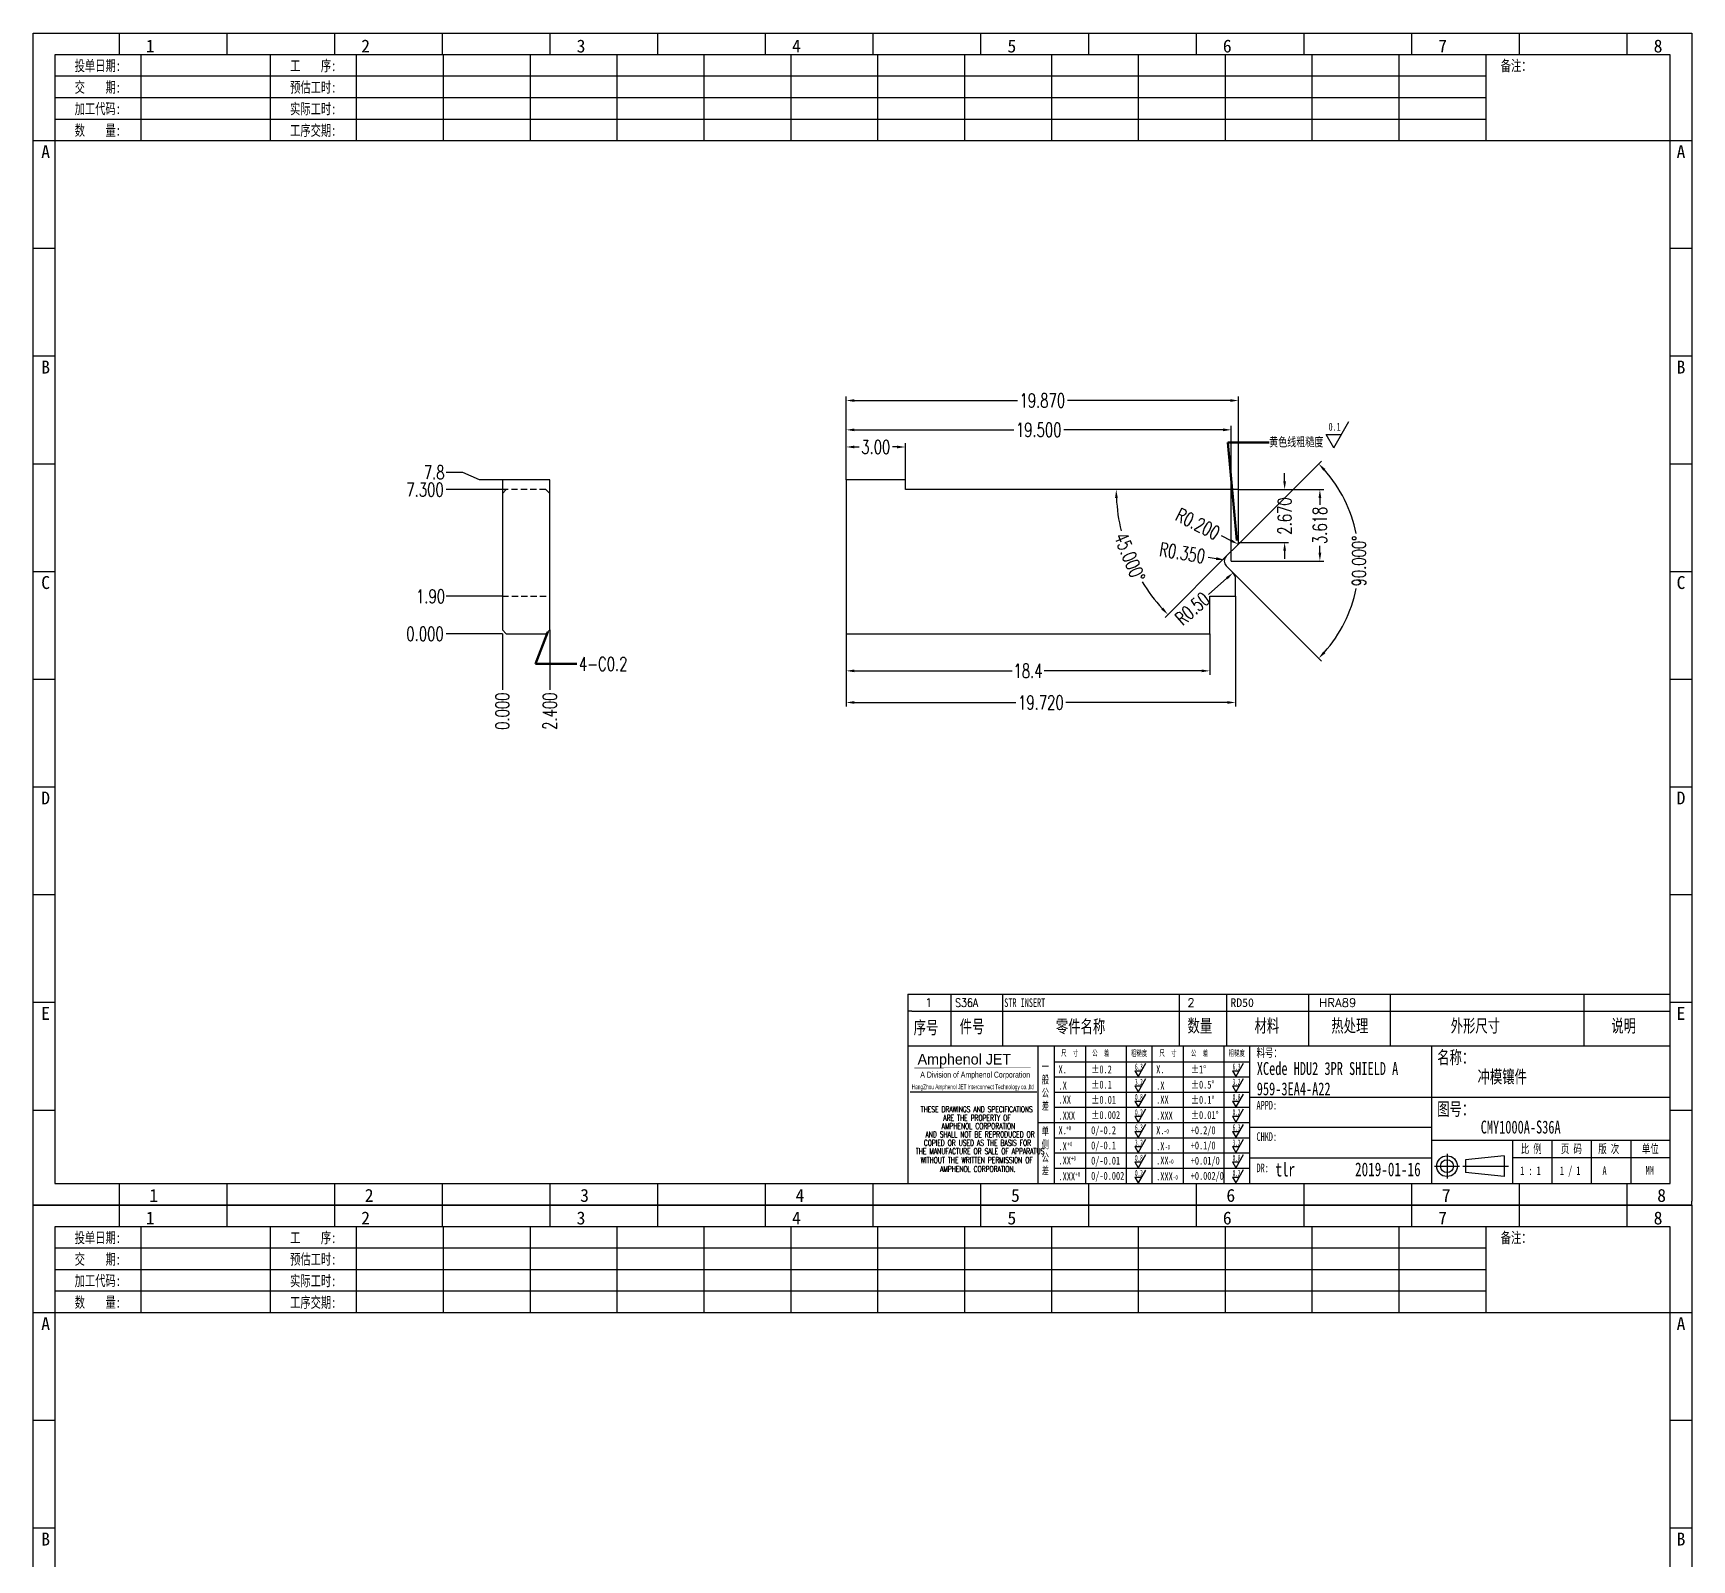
# Model space of a CAD drawing. Header units: millimetres. Extents: x -2852 to 5627, y -2271 to 1849.
# Drawn here: x -778.4 to -694.4, y -322.9 to -245.6 of the extents above; entities that cross this region are included whole.
import ezdxf
from ezdxf.enums import TextEntityAlignment as Align

# ---------------------------------------------------------------- set-up
doc = ezdxf.new("R2010")
doc.units = ezdxf.units.MM
doc.header["$PDSIZE"] = 3
doc.linetypes.add('DASHED2', pattern=[9.525, 6.35, -3.175])
for name, color, linetype in [('1', 7, 'Continuous'), ('11', 4, 'DASHED2'), ('41', 1, 'Continuous')]:
    doc.layers.add(name, color=color, linetype=linetype)
doc.styles.add('CH', font='仿宋_GB2312_0.ttf')
doc.styles.add('jet02', font='simplex.shx', dxfattribs={"width": 0.7})
doc.styles.add('SIMPLEX', font='SIMPLEX')
doc.styles.get("Standard").update_dxf_attribs({"font": '仿宋_GB2312_0.ttf', "width": 0.7})
doc.styles.add('TEXTSTYLE_1', font='TRIUMB.TTF')
doc.styles.add('TEXTSTYLE_2', font='TRIUM.TTF')
doc.styles.add('tk', font='', dxfattribs={"width": 0.7})
doc.styles.add('tk 2', font='仿宋_GB2312_0.ttf', dxfattribs={"width": 0.65})
doc.styles.add('tk 4', font='simplex.shx', dxfattribs={"width": 0.65, "bigfont": 'bigfont.shx'})
doc.styles.get('tk').set_extended_font_data('NSimSun')
doc.dimstyles.new('jet02', dxfattribs={"dimtxt": 3.5, "dimasz": 2.1, "dimexe": 1, "dimexo": 0, "dimgap": 0.5, "dimtad": 0, "dimtoh": 1, "dimdec": 3, "dimzin": 9, "dimdsep": 46, "dimtxsty": 'jet02', "dimcen": 0, "dimclrt": 256, "dimazin": 2, "dimtfac": 1, "dimtdec": 3, "dimtofl": 0, "dimtmove": 0, "dimatfit": 1, "dimfxl": 0, "dimarcsym": 0})

# ---------------------------------------------------------------- blocks, each defined once
blk = doc.blocks.new('A3-N')
at = {"layer": '1', "color": 1}
for p, q in [((0, 0), (0, 296.73)), ((0, 296.73), (420, 296.73)), ((21.82, 291.27), (21.82, 296.73)), ((49.09, 291.27), (49.09, 296.73)), ((76.36, 291.27), (76.36, 296.73)), ((103.64, 291.27), (103.64, 296.73)), ((103.64, 291.27), (103.64, 296.73)), ((103.64, 291.27), (103.64, 296.73)), ((130.91, 291.27), (130.91, 296.73)), ((158.18, 291.27), (158.18, 296.73)), ((185.45, 291.27), (185.45, 296.73)), ((212.73, 291.27), (212.73, 296.73)), ((240, 291.27), (240, 296.73)), ((267.27, 291.27), (267.27, 296.73)), ((294.55, 291.27), (294.55, 296.73)), ((321.82, 291.27), (321.82, 296.73)), ((349.09, 291.27), (349.09, 296.73)), ((376.36, 291.27), (376.36, 296.73)), ((403.64, 291.27), (403.64, 296.73)), ((420, 296.73), (420, 1)), ((5.45, 269.45), (0, 269.45)), ((420, 269.45), (414.55, 269.45)), ((5.45, 242.18), (0, 242.18)), ((420, 242.18), (414.55, 242.18)), ((5.45, 214.91), (0, 214.91)), ((420, 214.91), (414.55, 214.91)), ((5.45, 187.64), (0, 187.64)), ((420, 187.64), (414.55, 187.64)), ((5.45, 160.36), (0, 160.36)), ((420, 160.36), (414.55, 160.36)), ((5.45, 133.09), (0, 133.09)), ((420, 133.09), (414.55, 133.09)), ((5.45, 105.82), (0, 105.82)), ((420, 105.82), (414.55, 105.82)), ((5.45, 78.55), (0, 78.55)), ((420, 78.55), (414.55, 78.55)), ((5.45, 51.27), (0, 51.27)), ((420, 51.27), (414.55, 51.27)), ((222.45, 49.09), (221.45, 49.09)), ((221.45, 49.09), (221.45, 40.36)), ((222.45, 49.09), (414.55, 49.09)), ((232.36, 49.09), (232.36, 40.36)), ((245.45, 49.09), (245.45, 40.36)), ((290.18, 49.09), (290.18, 40.36)), ((302.18, 49.09), (302.18, 40.36)), ((322.91, 49.09), (322.91, 40.36)), ((343.64, 49.09), (343.64, 40.36)), ((392.73, 40.36), (392.73, 49.09)), ((258.55, 40.36), (258.55, 5.44)), ((266.45, 40.36), (266.45, 5.44)), ((276.78, 40.36), (276.78, 5.45)), ((291.18, 40.36), (291.18, 5.45)), ((301.51, 40.37), (301.51, 5.46)), ((308.01, 40.36), (308.01, 5.45)), ((354.09, 40.36), (354.09, 5.45)), ((308.01, 32.39), (258.55, 32.39)), ((308.01, 28.54), (258.55, 28.54)), ((414.55, 27.27), (308.01, 27.27)), ((5.45, 24), (0, 24)), ((308.01, 24.69), (258.55, 24.69)), ((420, 24), (414.55, 24)), ((308.01, 16.99), (258.55, 16.99)), ((354.09, 19.63), (308.01, 19.63)), ((308.01, 13.14), (258.55, 13.14)), ((414.55, 16.36), (354.09, 16.36)), ((374.55, 16.36), (374.55, 5.45)), ((384.55, 16.36), (384.55, 5.45)), ((394.55, 16.36), (394.55, 5.45)), ((404.55, 16.36), (404.55, 5.45)), ((308.01, 9.29), (258.55, 9.29)), ((308.01, 11.99), (354.09, 11.99)), ((372.51, 12.49), (362.69, 11.5)), ((362.69, 11.5), (362.69, 8.23)), ((372.51, 12.49), (372.51, 7.25)), ((414.55, 12), (374.55, 12)), ((21.82, 0), (21.82, 5.45)), ((49.09, 0), (49.09, 5.45)), ((76.36, 0), (76.36, 5.45)), ((103.64, 0), (103.64, 5.45)), ((130.91, 0), (130.91, 5.45)), ((158.18, 0), (158.18, 5.45)), ((185.45, 0), (185.45, 5.45)), ((212.73, 0), (212.73, 5.45)), ((240, 0), (240, 5.45)), ((267.27, 0), (267.27, 5.45)), ((294.55, 0), (294.55, 5.45)), ((321.82, 0), (321.82, 5.45)), ((349.09, 0), (349.09, 5.45)), ((372.51, 7.25), (362.69, 8.23)), ((376.36, 0), (376.36, 5.45)), ((403.64, 0), (403.64, 5.45)), ((1, 0), (0, 0)), ((420, 0), (1, 0)), ((420, 0), (420, 1))]:
    blk.add_line(p, q, dxfattribs=at)
at = {"layer": '1'}
for p, q in [((414.55, 278.18), (414.55, 284.73)), ((221.45, 40.36), (221.45, 5.45)), ((221.45, 40.36), (414.55, 40.36)), ((221.45, 40.36), (414.55, 40.36)), ((254.41, 40.36), (254.41, 5.45)), ((283.28, 40.36), (283.28, 5.45)), ((308.01, 36.24), (258.55, 36.24)), ((222.08, 28.67), (254.12, 28.67)), ((308.01, 20.84), (254.41, 20.84))]:
    blk.add_line(p, q, dxfattribs=at)
at = {"layer": '1', "color": 1, "ltscale": 0.05}
for p, q in [((278.93, 34.04), (279.79, 32.56)), ((278.93, 34.04), (280.65, 34.04)), ((281.68, 35.84), (279.79, 32.56)), ((303.66, 34.05), (304.52, 32.56)), ((303.66, 34.05), (305.38, 34.05)), ((306.41, 35.84), (304.52, 32.56)), ((278.93, 30.19), (279.79, 28.71)), ((278.93, 30.19), (280.65, 30.19)), ((281.68, 31.99), (279.79, 28.71)), ((303.66, 30.2), (305.38, 30.2)), ((303.66, 30.2), (304.52, 28.71)), ((306.41, 31.99), (304.52, 28.71)), ((278.93, 26.34), (279.79, 24.86)), ((278.93, 26.34), (280.65, 26.34)), ((281.68, 28.14), (279.79, 24.86)), ((303.66, 26.35), (304.52, 24.86)), ((303.66, 26.35), (305.38, 26.35)), ((306.41, 28.14), (304.52, 24.86)), ((278.93, 22.49), (280.65, 22.49)), ((278.93, 22.49), (279.79, 21.01)), ((281.68, 24.29), (279.79, 21.01)), ((303.66, 22.5), (305.38, 22.5)), ((303.66, 22.5), (304.52, 21.01)), ((306.41, 24.29), (304.52, 21.01)), ((278.93, 18.66), (279.79, 17.17)), ((278.93, 18.66), (280.65, 18.66)), ((281.68, 20.45), (279.79, 17.17)), ((303.66, 18.66), (304.52, 17.18)), ((303.66, 18.66), (305.38, 18.66)), ((306.41, 20.46), (304.52, 17.18)), ((278.93, 14.81), (280.65, 14.81)), ((278.93, 14.81), (279.79, 13.32)), ((281.68, 16.6), (279.79, 13.32)), ((281.68, 12.75), (279.79, 9.47)), ((303.66, 14.81), (305.38, 14.81)), ((303.66, 14.81), (304.52, 13.33)), ((306.41, 16.61), (304.52, 13.33)), ((306.41, 12.76), (304.52, 9.48)), ((278.93, 10.96), (279.79, 9.47)), ((278.93, 10.96), (280.65, 10.96)), ((281.68, 8.9), (279.79, 5.62)), ((303.66, 10.96), (304.52, 9.48)), ((303.66, 10.96), (305.38, 10.96)), ((306.41, 8.91), (304.52, 5.63)), ((278.93, 7.11), (279.79, 5.62)), ((278.93, 7.11), (280.65, 7.11)), ((303.66, 7.11), (305.38, 7.11)), ((303.66, 7.11), (304.52, 5.63))]:
    blk.add_line(p, q, dxfattribs=at)
at = {"layer": '1', "color": 1, "ltscale": 0.1}
for p, q in [((358.01, 13.02), (358.01, 6.71)), ((354.86, 9.87), (361.17, 9.87)), ((362.03, 9.87), (373.54, 9.87))]:
    blk.add_line(p, q, dxfattribs=at)
at = {"layer": '1'}
blk.add_lwpolyline([(221.45, 5.45), (414.55, 5.45), (414.55, 291.27), (5.45, 291.27), (5.45, 5.45), (414.55, 5.45)], dxfattribs=at)
at = {"layer": '1', "color": 7, "linetype": 'Continuous', "const_width": 0.123}
blk.add_lwpolyline([(223.11, 34.74), (252.6, 34.76)], dxfattribs=at)
at = {"layer": '1', "color": 1}
for radius in [2.62, 1.64]:
    blk.add_circle((358.01, 9.87), radius, dxfattribs=at)
at = {"layer": '41'}
for p, q in [((27.27, 291.27), (27.27, 269.45)), ((60, 291.27), (60, 269.45)), ((81.82, 291.27), (81.82, 269.45)), ((103.82, 291.27), (103.82, 269.45)), ((125.82, 291.27), (125.82, 269.45)), ((147.82, 291.27), (147.82, 269.45)), ((169.82, 291.27), (169.82, 269.45)), ((191.82, 291.27), (191.82, 269.45)), ((213.82, 291.27), (213.82, 269.45)), ((235.82, 291.27), (235.82, 269.45)), ((257.82, 291.27), (257.82, 269.45)), ((279.82, 291.27), (279.82, 269.45)), ((301.82, 291.27), (301.82, 269.45)), ((323.82, 291.27), (323.82, 269.45)), ((345.82, 291.27), (345.82, 269.45)), ((367.82, 291.27), (367.82, 269.45)), ((367.82, 285.82), (5.45, 285.82)), ((367.82, 280.36), (5.45, 280.36)), ((367.82, 274.91), (5.45, 274.91)), ((414.55, 269.45), (5.45, 269.45))]:
    blk.add_line(p, q, dxfattribs=at)
at = {"layer": '1', "color": 1}
for s, p in [('1', (29.64, 295.11)), ('2', (84.18, 295.11)), ('3', (138.73, 295.11)), ('4', (193.27, 295.11)), ('5', (247.82, 295.11)), ('6', (302.36, 295.11)), ('7', (356.91, 295.11)), ('8', (411.45, 295.11)), ('1', (30.53, 4.11)), ('2', (85.08, 4.11)), ('3', (139.62, 4.11)), ('4', (194.17, 4.11)), ('5', (248.72, 4.11)), ('6', (303.26, 4.11)), ('7', (357.81, 4.11)), ('8', (412.35, 4.11))]:
    blk.add_text(s, height=3.27, dxfattribs=at).set_placement(p, align=Align.TOP_CENTER)
at = {"layer": '1', "style": 'tk', "width": 0.7}
for s, p in [('投单日期:', (16.36, 288.55)), ('工    序:', (70.91, 288.55)), ('备注：', (375.51, 288.55)), ('交    期:', (16.36, 283.09)), ('预估工时:', (70.91, 283.09)), ('加工代码:', (16.36, 277.64)), ('实际工时:', (70.91, 277.64)), ('数    量:', (16.36, 272.18)), ('工序交期:', (70.91, 272.18))]:
    blk.add_text(s, height=2.727, dxfattribs=at).set_placement(p, align=Align.MIDDLE)
at = {"layer": '1', "color": 1}
for s, p in [('A', (2.04, 268.36)), ('B', (2.04, 213.82)), ('C', (2.04, 159.27)), ('D', (2.04, 104.73)), ('E', (2.04, 50.18))]:
    blk.add_text(s, height=3.27, dxfattribs=at).set_placement(p, align=Align.TOP_LEFT)
for s, p in [('A', (418.37, 268.36)), ('B', (418.37, 213.82)), ('C', (418.37, 159.27)), ('D', (418.37, 104.73)), ('E', (418.37, 50.18))]:
    blk.add_text(s, height=3.27, dxfattribs=at).set_placement(p, align=Align.TOP_RIGHT)
at = {"layer": '1', "color": 1, "style": 'tk 2', "width": 0.7}
for s, height, p in [('序号', 3.273, (222.96, 43.34)), ('件号', 3.273, (234.62, 43.61)), ('零件名称', 3.273, (258.97, 43.61)), ('数量', 3.273, (292.3, 43.78)), ('材料', 3.273, (309.27, 43.78)), ('热处理', 3.273, (328.71, 43.78)), ('外形尺寸', 3.273, (358.94, 43.78)), ('说明', 3.273, (399.61, 43.78)), ('料号：', 2.182, (309.77, 37.46)), ('名称：', 3.273, (355.52, 35.79)), ('图号：', 3.273, (355.52, 22.7)), ('比 例', 2.182, (376.69, 13.18)), ('页 码', 2.182, (386.85, 13.18)), ('版 次', 2.182, (396.31, 13.18)), ('单位', 2.182, (407.35, 13.18))]:
    blk.add_text(s, height=height, dxfattribs=at).set_placement(p)
at = {"layer": '1', "color": 7, "linetype": 'Continuous', "style": 'TEXTSTYLE_1'}
blk.add_text('Amphenol JET', height=2.7, dxfattribs=at).set_placement((223.96, 35.61))
at = {"layer": '1', "color": 7, "linetype": 'Continuous'}
for s, height, style, width, p in [('A Division of Amphenol Corporation', 1.5, 'TEXTSTYLE_2', 0.7, (224.64, 32.29)), ('HangZhou Amphenol JET Interconnect Technology co.,ltd ', 1.2, 'TEXTSTYLE_2', 0.6, (222.47, 29.36)), ('THESE DRAWINGS AND SPECIFICATIONS', 1.5, 'tk 4', 0.6, (224.73, 23.52)), ('ARE THE PROPERTY OF', 1.5, 'tk 4', 0.6, (230.45, 21.35)), ('AND SHALL NOT BE REPRODUCED OR', 1.5, 'tk 4', 0.6, (225.95, 17.17)), ('AMPHENOL CORPORATION', 1.5, 'tk 4', 0.6, (230.04, 19.27)), ('THE MANUFACTURE OR SALE OF APPARATUS', 1.5, 'tk 4', 0.6, (223.5, 12.92)), ('COPIED OR USED AS THE BASIS FOR', 1.5, 'tk 4', 0.6, (225.54, 15.02)), ('WITHOUT THE WRITTEN PERMISSION OF', 1.5, 'tk 4', 0.6, (224.73, 10.67)), ('AMPHENOL CORPORATION.', 1.5, 'tk 4', 0.6, (229.63, 8.4))]:
    blk.add_text(s, height=height, dxfattribs=dict(at, style=style, width=width)).set_placement(p)
at = {"layer": '1', "color": 1, "style": 'tk 2', "width": 0.7}
for s, p in [('X.', (259.64, 34.37)), ('%%P0.2', (267.9, 34.37)), ('X.', (284.37, 34.37)), ('%%P1%%D', (293.12, 34.37)), ('.X', (259.64, 30.28)), ('%%P0.1', (267.9, 30.52)), ('.X', (284.37, 30.28)), ('%%P0.5%%D', (293.12, 30.52)), ('.XX', (259.64, 26.71)), ('%%P0.01', (267.9, 26.67)), ('.XX', (284.37, 26.71)), ('%%P0.1%%D', (293.12, 26.67)), ('.XXX', (259.64, 22.68)), ('%%P0.002', (267.9, 22.82)), ('.XXX', (284.37, 22.68)), ('%%P0.01%%D', (293.12, 22.82)), ('X.', (259.64, 18.97)), ('0/-0.2', (267.9, 18.97)), ('X.', (284.37, 18.97)), ('+0.2/0', (293.12, 18.97)), ('.X', (259.64, 14.88)), ('0/-0.1', (267.9, 15.12)), ('.X', (284.37, 14.88)), ('+0.1/0', (293.12, 15.12)), ('.XX', (259.64, 11.31)), ('0/-0.01', (267.9, 11.27)), ('0/-0.002', (267.9, 7.42)), ('.XX', (284.37, 11.31)), ('+0.01/0', (293.12, 11.27)), ('+0.002/0', (293.12, 7.42)), ('.XXX', (259.64, 7.28)), ('.XXX', (284.37, 7.28))]:
    blk.add_text(s, height=2, dxfattribs=at).set_placement(p, align=Align.MIDDLE_LEFT)
at = {"layer": '1', "color": 1, "ltscale": 0.05, "style": 'tk 2', "width": 0.5}
for s, p in [('6.3', (279.01, 34.26)), ('6.3', (303.74, 34.27)), ('3.2', (279.01, 30.41)), ('3.2', (303.74, 30.42)), ('0.8', (279.01, 26.56)), ('0.8', (303.74, 26.57)), ('0.2', (279.01, 22.71)), ('0.2', (303.74, 22.72)), ('6.3', (279.01, 18.87)), ('6.3', (303.74, 18.88)), ('3.2', (279.01, 15.02)), ('0.8', (279.01, 11.17)), ('3.2', (303.74, 15.03)), ('0.8', (303.74, 11.18)), ('0.2', (279.01, 7.32)), ('0.2', (303.74, 7.33))]:
    blk.add_text(s, height=1.6, dxfattribs=at).set_placement(p)
at = {"layer": '1', "style": 'tk 2', "width": 0.7}
for s, p in [('APPD:', (309.77, 24.21)), ('CHKD:', (309.77, 16.27)), ('DR:', (309.77, 8.35))]:
    blk.add_text(s, height=2.182, dxfattribs=at).set_placement(p)
at = {"layer": '1', "color": 7, "style": 'tk 2', "width": 0.7}
blk.add_text('MM', height=2.182, dxfattribs=at).set_placement((408.31, 7.75))
at = {"layer": '1', "color": 1, "ltscale": 0.05, "char_height": 1.5, "width": 6.3627, "attachment_point": 1, "style": 'tk 2'}
for s, insert in [('尺  寸', (260.31, 39.25)), ('公  差', (268.17, 39.25)), ('粗糙度', (277.98, 39.25)), ('尺  寸', (285.2, 39.25)), ('公  差', (293.18, 39.25)), ('粗糙度', (302.71, 39.26))]:
    blk.add_mtext(s, dxfattribs=dict(at, insert=insert))
at = {"layer": '1', "ltscale": 0.05, "char_height": 2, "width": 2.5195, "attachment_point": 1, "style": 'tk 2'}
for s, insert in [('一般公差', (255.39, 36.11)), ('单侧公差', (255.39, 19.71))]:
    blk.add_mtext(s, dxfattribs=dict(at, insert=insert))
at = {"layer": '1', "color": 1, "ltscale": 0.05, "char_height": 1.2, "width": 5.1396, "attachment_point": 1, "line_spacing_factor": 0.8, "style": 'tk 2'}
for s, insert in [('+0', (261.58, 20.13)), ('-0', (286.31, 19.33)), ('+0', (261.88, 16.09)), ('-0', (286.61, 15.29)), ('+0', (262.79, 12.45)), ('+0', (263.87, 8.44)), ('-0', (287.51, 11.65)), ('-0', (288.59, 7.64))]:
    blk.add_mtext(s, dxfattribs=dict(at, insert=insert))
at = {"layer": '1', "style": 'tk 2', "width": 0.7}
for tag, p in [('PATR-NO1', (309.84, 32.96)), ('TITLE', (365.74, 30.9)), ('PATR-NO2', (309.84, 27.81)), ('DWG-NO:', (366.54, 18.14))]:
    blk.add_attdef(tag, p, '', height=3.27, dxfattribs=at)
at = {"layer": '1', "color": 1, "style": 'tk 2', "width": 0.7}
for tag, p in [('DRAW', (314.55, 7.27)), ('DATE', (334.72, 7.32))]:
    blk.add_attdef(tag, p, '', height=3.49, dxfattribs=at)
at = {"layer": '1', "style": 'tk 2', "width": 0.7}
for tag, p in [('SCALE', (376.55, 8.73)), ('SHEET', (386.6, 8.72)), ('REV', (397.38, 8.73))]:
    blk.add_attdef(tag, text='', height=2.18, dxfattribs=at).set_placement(p, align=Align.MIDDLE_LEFT)
blk = doc.blocks.new('FB3')
at = {"layer": '1', "color": 1}
for p, q in [((0, 4.36), (193.09, 4.36)), ((0, 4.36), (0, 0)), ((10.91, 4.36), (10.91, 0)), ((24, 4.36), (24, 0)), ((68.73, 4.36), (68.73, 0)), ((80.73, 4.36), (80.73, 0)), ((101.45, 4.36), (101.45, 0)), ((122.18, 4.36), (122.18, 0)), ((171.27, 0), (171.27, 4.36))]:
    blk.add_line(p, q, dxfattribs=at)
at = {"layer": '1'}
for tag, style, p in [('ITEM', 'SIMPLEX', (4.36, 2.18)), ('PARTNO', 'SIMPLEX', (12, 2.18)), ('QTY', 'SIMPLEX', (74.18, 2.18)), ('MATL', 'CH', (81.72, 2.18)), ('FINISH', 'SIMPLEX', (104.17, 2.18)), ('SPEC', 'SIMPLEX', (130.91, 2.18)), ('REMARK', 'SIMPLEX', (174.06, 2.18))]:
    blk.add_attdef(tag, text='', height=2.18, dxfattribs=dict(at, style=style)).set_placement(p, align=Align.MIDDLE_LEFT)
at = {"layer": '1', "style": 'tk', "width": 0.7}
blk.add_attdef('DIE', text='', height=2.18, dxfattribs=at).set_placement((24.43, 2.18), align=Align.MIDDLE_LEFT)
blk = doc.blocks.new('*D2515')
at = {"layer": '41', "ltscale": 0.05}
blk.add_line((160.599, -2728.448), (157.76, -2728.448), dxfattribs=at)
at = {"layer": 'Defpoints', "color": 0, "ltscale": 0.05}
for p in [(157.76, -2728.448), (160.599, -2728.448), (160.599, -2728.448)]:
    blk.add_point(p, dxfattribs=at)
at = {"layer": '41', "ltscale": 0.05, "insert": (156.68, -2728.448), "char_height": 0.7, "attachment_point": 5, "style": 'jet02'}
blk.add_mtext('0.000', dxfattribs=at)
blk = doc.blocks.new('*D2516')
at = {"layer": '41', "ltscale": 0.05}
blk.add_line((160.799, -2721.148), (157.76, -2721.148), dxfattribs=at)
at = {"layer": 'Defpoints', "color": 0, "ltscale": 0.05}
for p in [(157.76, -2721.148), (160.799, -2721.148), (160.599, -2728.448)]:
    blk.add_point(p, dxfattribs=at)
at = {"layer": '41', "ltscale": 0.05, "insert": (156.68, -2721.148), "char_height": 0.7, "attachment_point": 5, "style": 'jet02'}
blk.add_mtext('7.300', dxfattribs=at)
blk = doc.blocks.new('*D2517')
at = {"layer": '41', "ltscale": 0.05}
for p, q in [((158.6, -2720.273), (157.76, -2720.273)), ((159.44, -2720.648), (158.6, -2720.273)), ((160.599, -2720.648), (159.44, -2720.648))]:
    blk.add_line(p, q, dxfattribs=at)
at = {"layer": 'Defpoints', "color": 0, "ltscale": 0.05}
for p in [(157.76, -2720.273), (160.599, -2720.648), (160.599, -2728.448)]:
    blk.add_point(p, dxfattribs=at)
at = {"layer": '41', "ltscale": 0.05, "insert": (157.147, -2720.273), "char_height": 0.7, "attachment_point": 5, "style": 'jet02'}
blk.add_mtext('7.8', dxfattribs=at)
blk = doc.blocks.new('*D2518')
at = {"layer": '41', "ltscale": 0.05}
blk.add_line((160.599, -2728.448), (160.599, -2731.286), dxfattribs=at)
at = {"layer": 'Defpoints', "color": 0, "ltscale": 0.05}
for p in [(160.599, -2728.448), (160.599, -2728.448), (160.599, -2731.286)]:
    blk.add_point(p, dxfattribs=at)
at = {"layer": '41', "ltscale": 0.05, "insert": (160.599, -2732.366), "char_height": 0.7, "attachment_point": 5, "rotation": 90, "style": 'jet02'}
blk.add_mtext('0.000', dxfattribs=at)
blk = doc.blocks.new('*D2519')
at = {"layer": '41', "ltscale": 0.05}
blk.add_line((162.999, -2728.248), (162.999, -2731.286), dxfattribs=at)
at = {"layer": 'Defpoints', "color": 0, "ltscale": 0.05}
for p in [(162.999, -2728.248), (160.599, -2728.448), (162.999, -2731.286)]:
    blk.add_point(p, dxfattribs=at)
at = {"layer": '41', "ltscale": 0.05, "insert": (162.999, -2732.366), "char_height": 0.7, "attachment_point": 5, "rotation": 90, "style": 'jet02'}
blk.add_mtext('2.400', dxfattribs=at)
blk = doc.blocks.new('*D2520')
at = {"layer": '41', "ltscale": 0.05}
for p, q in [((178.009, -2720.648), (178.009, -2718.788)), ((178.429, -2718.988), (178.663, -2718.988)), ((180.589, -2718.988), (180.356, -2718.988)), ((181.009, -2720.648), (181.009, -2718.788))]:
    blk.add_line(p, q, dxfattribs=at)
for points in [[(178.429, -2718.918), (178.429, -2719.058), (178.009, -2718.988)], [(180.589, -2718.918), (180.589, -2719.058), (181.009, -2718.988)]]:
    blk.add_solid(points, dxfattribs=at)
at = {"layer": 'Defpoints', "color": 0, "ltscale": 0.05}
for p in [(178.009, -2718.988), (178.009, -2720.648), (181.009, -2720.648)]:
    blk.add_point(p, dxfattribs=at)
at = {"layer": '41', "ltscale": 0.05, "insert": (179.509, -2718.988), "char_height": 0.7, "attachment_point": 5, "style": 'jet02'}
blk.add_mtext('3.00', dxfattribs=at)
blk = doc.blocks.new('*D2521')
at = {"layer": '41', "ltscale": 0.05}
for p, q in [((178.009, -2720.648), (178.009, -2716.436)), ((197.879, -2721.148), (197.879, -2716.436)), ((178.429, -2716.636), (186.678, -2716.636)), ((197.459, -2716.636), (189.211, -2716.636))]:
    blk.add_line(p, q, dxfattribs=at)
for points in [[(178.429, -2716.566), (178.429, -2716.706), (178.009, -2716.636)], [(197.459, -2716.566), (197.459, -2716.706), (197.879, -2716.636)]]:
    blk.add_solid(points, dxfattribs=at)
at = {"layer": 'Defpoints', "color": 0, "ltscale": 0.05}
for p in [(197.879, -2716.636), (178.009, -2720.648), (197.879, -2721.148)]:
    blk.add_point(p, dxfattribs=at)
at = {"layer": '41', "ltscale": 0.05, "insert": (187.944, -2716.636), "char_height": 0.7, "attachment_point": 5, "style": 'jet02'}
blk.add_mtext('19.870', dxfattribs=at)
blk = doc.blocks.new('*D2522')
at = {"layer": '41', "ltscale": 0.05}
for p, q in [((178.009, -2728.448), (178.009, -2730.523)), ((196.429, -2728.448), (196.429, -2730.523)), ((178.429, -2730.323), (186.408, -2730.323)), ((196.009, -2730.323), (188.031, -2730.323))]:
    blk.add_line(p, q, dxfattribs=at)
for points in [[(178.429, -2730.253), (178.429, -2730.393), (178.009, -2730.323)], [(196.009, -2730.253), (196.009, -2730.393), (196.429, -2730.323)]]:
    blk.add_solid(points, dxfattribs=at)
at = {"layer": 'Defpoints', "color": 0, "ltscale": 0.05}
for p in [(178.009, -2728.448), (196.429, -2728.448), (178.009, -2730.323)]:
    blk.add_point(p, dxfattribs=at)
at = {"layer": '41', "ltscale": 0.05, "insert": (187.219, -2730.323), "char_height": 0.7, "attachment_point": 5, "style": 'jet02'}
blk.add_mtext('18.4', dxfattribs=at)
blk = doc.blocks.new('*D2523')
at = {"layer": '41', "ltscale": 0.05}
for p, q in [((197.729, -2726.548), (197.729, -2732.125)), ((178.009, -2728.448), (178.009, -2732.125)), ((178.429, -2731.925), (186.603, -2731.925)), ((197.309, -2731.925), (189.136, -2731.925))]:
    blk.add_line(p, q, dxfattribs=at)
for points in [[(178.429, -2731.855), (178.429, -2731.995), (178.009, -2731.925)], [(197.309, -2731.855), (197.309, -2731.995), (197.729, -2731.925)]]:
    blk.add_solid(points, dxfattribs=at)
at = {"layer": 'Defpoints', "color": 0, "ltscale": 0.05}
for p in [(197.729, -2726.548), (178.009, -2728.448), (178.009, -2731.925)]:
    blk.add_point(p, dxfattribs=at)
at = {"layer": '41', "ltscale": 0.05, "insert": (187.869, -2731.925), "char_height": 0.7, "attachment_point": 5, "style": 'jet02'}
blk.add_mtext('19.720', dxfattribs=at)
blk = doc.blocks.new('*D2524')
at = {"layer": '41', "ltscale": 0.05}
for p, q in [((200.215, -2720.728), (200.215, -2720.308)), ((197.879, -2721.148), (200.415, -2721.148)), ((197.879, -2723.818), (200.415, -2723.818)), ((200.215, -2724.238), (200.215, -2724.658))]:
    blk.add_line(p, q, dxfattribs=at)
for points in [[(200.145, -2720.728), (200.285, -2720.728), (200.215, -2721.148)], [(200.145, -2724.238), (200.285, -2724.238), (200.215, -2723.818)]]:
    blk.add_solid(points, dxfattribs=at)
at = {"layer": 'Defpoints', "color": 0, "ltscale": 0.05}
for p in [(197.879, -2721.148), (200.215, -2721.148), (197.879, -2723.818)]:
    blk.add_point(p, dxfattribs=at)
at = {"layer": '41', "ltscale": 0.05, "insert": (200.215, -2722.483), "char_height": 0.7, "attachment_point": 5, "rotation": 90, "style": 'jet02'}
blk.add_mtext('2.670', dxfattribs=at)
blk = doc.blocks.new('*D2525')
at = {"layer": '41', "ltscale": 0.05}
blk.add_line((160.599, -2726.548), (157.76, -2726.548), dxfattribs=at)
at = {"layer": 'Defpoints', "color": 0, "ltscale": 0.05}
for p in [(157.76, -2726.548), (160.599, -2726.548), (160.599, -2728.448)]:
    blk.add_point(p, dxfattribs=at)
at = {"layer": '41', "ltscale": 0.05, "insert": (156.96, -2726.548), "char_height": 0.7, "attachment_point": 5, "style": 'jet02'}
blk.add_mtext('1.90', dxfattribs=at)
blk = doc.blocks.new('*D2526')
at = {"layer": '41', "ltscale": 0.05}
for p, q in [((197.879, -2721.148), (202.2, -2721.148)), ((202, -2721.568), (202, -2721.924)), ((202, -2724.346), (202, -2723.99)), ((197.51, -2724.766), (202.2, -2724.766))]:
    blk.add_line(p, q, dxfattribs=at)
for points in [[(201.93, -2721.568), (202.07, -2721.568), (202, -2721.148)], [(201.93, -2724.346), (202.07, -2724.346), (202, -2724.766)]]:
    blk.add_solid(points, dxfattribs=at)
at = {"layer": 'Defpoints', "color": 0, "ltscale": 0.05}
for p in [(197.879, -2721.148), (202, -2721.148), (197.51, -2724.766)]:
    blk.add_point(p, dxfattribs=at)
at = {"layer": '41', "ltscale": 0.05, "insert": (202, -2722.957), "char_height": 0.7, "attachment_point": 5, "rotation": 90, "style": 'jet02'}
blk.add_mtext('3.618', dxfattribs=at)
blk = doc.blocks.new('*D2527')
at = {"layer": '41', "ltscale": 0.05}
for p, q in [((178.009, -2720.648), (178.009, -2717.919)), ((178.429, -2718.119), (186.493, -2718.119)), ((197.09, -2718.119), (189.026, -2718.119)), ((197.51, -2724.766), (197.51, -2717.919))]:
    blk.add_line(p, q, dxfattribs=at)
for points in [[(178.429, -2718.049), (178.429, -2718.189), (178.009, -2718.119)], [(197.09, -2718.049), (197.09, -2718.189), (197.51, -2718.119)]]:
    blk.add_solid(points, dxfattribs=at)
at = {"layer": 'Defpoints', "color": 0, "ltscale": 0.05}
for p in [(178.009, -2718.119), (178.009, -2720.648), (197.51, -2724.766)]:
    blk.add_point(p, dxfattribs=at)
at = {"layer": '41', "ltscale": 0.05, "insert": (187.759, -2718.119), "char_height": 0.7, "attachment_point": 5, "style": 'jet02'}
blk.add_mtext('19.500', dxfattribs=at)
blk = doc.blocks.new('*D2528')
at = {"layer": '41', "ltscale": 0.05}
blk.add_line((197.262, -2724.518), (194.165, -2727.616), dxfattribs=at)
for start, end in [(182.69009, 193.52927), (211.47073, 222.30991)]:
    blk.add_arc((200.632, -2721.148), 8.946, start, end, dxfattribs=at)
for points in [[(191.626, -2721.57), (191.766, -2721.566), (191.686, -2721.148)], [(194.067, -2727.122), (193.966, -2727.219), (194.306, -2727.474)]]:
    blk.add_solid(points, dxfattribs=at)
at = {"layer": 'Defpoints', "color": 0, "ltscale": 0.05}
for p in [(181.009, -2721.148), (197.879, -2721.148), (191.991, -2723.464), (197.821, -2723.959), (197.262, -2724.518)]:
    blk.add_point(p, dxfattribs=at)
at = {"layer": '41', "ltscale": 0.05, "insert": (192.367, -2724.572), "char_height": 0.7, "attachment_point": 5, "rotation": 292.5, "style": 'jet02'}
blk.add_mtext('45.000°', dxfattribs=at)
blk = doc.blocks.new('*D2529')
at = {"layer": '41', "ltscale": 0.05}
for p, q in [((197.821, -2723.959), (202.081, -2719.699)), ((197.583, -2725.334), (202.081, -2729.832))]:
    blk.add_line(p, q, dxfattribs=at)
for start, end in [(11.55434, 41.54428), (318.45572, 348.44566)]:
    blk.add_arc((197.015, -2724.766), 6.965, start, end, dxfattribs=at)
for points in [[(202.176, -2720.195), (202.278, -2720.099), (201.939, -2719.841)], [(202.278, -2729.433), (202.176, -2729.337), (201.939, -2729.69)]]:
    blk.add_solid(points, dxfattribs=at)
at = {"layer": 'Defpoints', "color": 0, "ltscale": 0.05}
for p in [(197.821, -2723.959), (197.262, -2724.518), (197.262, -2725.013), (197.583, -2725.334), (203.742, -2726.568)]:
    blk.add_point(p, dxfattribs=at)
at = {"layer": '41', "ltscale": 0.05, "insert": (203.979, -2724.766), "char_height": 0.7, "attachment_point": 5, "rotation": 90, "style": 'jet02'}
blk.add_mtext('90.000°', dxfattribs=at)
blk = doc.blocks.new('*D2530')
at = {"layer": '41', "ltscale": 0.05}
blk.add_line((196.336, -2724.567), (196.75, -2724.637), dxfattribs=at)
blk.add_solid([(196.762, -2724.568), (196.739, -2724.706), (197.164, -2724.707)], dxfattribs=at)
at = {"layer": 'Defpoints', "color": 0, "ltscale": 0.05}
for p in [(197.164, -2724.707), (197.51, -2724.766)]:
    blk.add_point(p, dxfattribs=at)
at = {"layer": '41', "ltscale": 0.05, "insert": (195.03, -2724.346), "char_height": 0.7, "attachment_point": 5, "rotation": 350.40602, "style": 'jet02'}
blk.add_mtext('R0.350', dxfattribs=at)
blk = doc.blocks.new('*D2531')
at = {"layer": '41', "ltscale": 0.05}
blk.add_line((197.002, -2723.477), (197.483, -2723.719), dxfattribs=at)
blk.add_solid([(197.514, -2723.657), (197.451, -2723.782), (197.858, -2723.908)], dxfattribs=at)
at = {"layer": 'Defpoints', "color": 0, "ltscale": 0.05}
for p in [(197.679, -2723.818), (197.858, -2723.908)]:
    blk.add_point(p, dxfattribs=at)
at = {"layer": '41', "ltscale": 0.05, "insert": (195.818, -2722.882), "char_height": 0.7, "attachment_point": 5, "rotation": 333.29812, "style": 'jet02'}
blk.add_mtext('R0.200', dxfattribs=at)
blk = doc.blocks.new('*D2532')
at = {"layer": '41', "ltscale": 0.05}
blk.add_line((196.359, -2726.454), (197.289, -2725.634), dxfattribs=at)
blk.add_solid([(197.243, -2725.582), (197.336, -2725.687), (197.604, -2725.357)], dxfattribs=at)
at = {"layer": 'Defpoints', "color": 0, "ltscale": 0.05}
for p in [(197.229, -2725.687), (197.604, -2725.357)]:
    blk.add_point(p, dxfattribs=at)
at = {"layer": '41', "ltscale": 0.05, "insert": (195.54, -2727.176), "char_height": 0.7, "attachment_point": 5, "rotation": 41.37978, "style": 'jet02'}
blk.add_mtext('R0.50', dxfattribs=at)

msp = doc.modelspace()

# ---------------------------------------------------------------- linework, layer by layer
at = {"layer": '1', "ltscale": 0.05}
for p, q in [((-734.1984, -268.2183), (-737.1984, -268.2183)), ((-737.1984, -268.2183), (-737.1984, -276.0183)), ((-734.1984, -268.7183), (-734.1984, -268.2183)), ((-717.3284, -268.7183), (-734.1984, -268.7183)), ((-717.4784, -274.1183), (-717.4784, -273.2576)), ((-718.7784, -276.0183), (-718.7784, -274.1183)), ((-718.7784, -274.1183), (-717.4784, -274.1183)), ((-737.1984, -276.0183), (-718.7784, -276.0183))]:
    msp.add_line(p, q, dxfattribs=at)
at = {"layer": '1', "color": 2, "ltscale": 0.05}
for p, q in [((-717.3284, -271.3883), (-717.3284, -268.7183)), ((-717.9456, -272.0883), (-717.387, -271.5297)), ((-717.3284, -271.3883), (-717.3284, -271.3883)), ((-717.6249, -272.904), (-717.9456, -272.5833))]:
    msp.add_line(p, q, dxfattribs=at)
at = {"layer": '1', "ltscale": 0.05}
msp.add_lwpolyline([(-754.409, -276.0183), (-752.409, -276.0183), (-752.209, -275.8183), (-752.209, -268.2183), (-754.609, -268.2183), (-754.609, -275.8183)], close=True, dxfattribs=at)
at = {"layer": '1', "color": 2, "ltscale": 0.05}
for centre, radius, start, end in [((-717.6981, -272.3358), 0.35, 135, 225), ((-717.5284, -271.3883), 0.2, 315, 0), ((-717.9784, -273.2576), 0.5, 0, 45)]:
    msp.add_arc(centre, radius, start, end, dxfattribs=at)
at = {"layer": '11', "ltscale": 0.05}
for p, q in [((-754.409, -268.7183), (-754.609, -268.9183)), ((-752.409, -268.7183), (-754.409, -268.7183)), ((-752.209, -268.9183), (-752.409, -268.7183)), ((-754.609, -274.1183), (-752.209, -274.1183))]:
    msp.add_line(p, q, dxfattribs=at)
at = {"layer": '41', "color": 2, "ltscale": 0.05}
for p, q in [((-712.509, -266.5975), (-711.7392, -265.2641)), ((-712.509, -266.5975), (-712.8939, -265.9308)), ((-712.8939, -265.9308), (-712.1241, -265.9308))]:
    msp.add_line(p, q, dxfattribs=at)

# ---------------------------------------------------------------- block references
at = {"layer": '1', "ltscale": 0.05, "xscale": 0.2000000000000455, "yscale": 0.2000000000000455, "zscale": 0.2000000000000455}
for p, values in [((-778.3712, -304.949), {'DWG-NO:': 'CMY1000A-S36A', 'TITLE': '冲模镶件', 'REV': 'A', 'SHEET': '1 / 1', 'DRAW': 'tlr', 'DATE': '2019-01-16', 'PATR-NO1': 'XCede HDU2 3PR SHIELD A', 'PATR-NO2': '959-3EA4-A22', 'SCALE': '1 : 1'}), ((-778.3712, -364.2944), {'DWG-NO:': 'CMY1000A-S36B', 'TITLE': '冲模镶件', 'REV': 'A', 'SHEET': '1 / 1', 'DRAW': 'tlr', 'DATE': '2019-01-16', 'PATR-NO1': 'XCede HDU2 3PR SHIELD A', 'PATR-NO2': '959-3EA4-A22', 'SCALE': '1 : 1'})]:
    msp.add_blockref('A3-N', p, dxfattribs=at).add_auto_attribs(values)
at = {"layer": '1', "ltscale": 0.05}
ref = msp.add_blockref('FB3', (-734.0803, -295.1308), dxfattribs=dict(at, xscale=0.2000000000000455, yscale=0.2000000000000455, zscale=0.2000000000000455))
ref.add_attrib('PARTNO', 'S36A', dxfattribs={"height": 0.43636, "style": 'SIMPLEX', "width": 0.8}).set_placement((-731.6803, -294.6944), align=Align.MIDDLE_LEFT)
ref.add_attrib('ITEM', '1', dxfattribs={"height": 0.4364, "style": 'SIMPLEX'}).set_placement((-733.2076, -294.6944), align=Align.MIDDLE_LEFT)
ref.add_attrib('DIE', 'STR INSERT', dxfattribs={"height": 0.43636, "style": 'tk', "width": 0.7}).set_placement((-729.1943, -294.6944), align=Align.MIDDLE_LEFT)
ref.add_attrib('QTY', '2', dxfattribs={"height": 0.4364, "style": 'SIMPLEX'}).set_placement((-719.9204, -294.6944), align=Align.MIDDLE_LEFT)
ref.add_attrib('MATL', 'RD50', dxfattribs={"height": 0.43636, "style": 'CH'}).set_placement((-717.7371, -294.6944), align=Align.MIDDLE_LEFT)
ref.add_attrib('FINISH', 'HRA89', dxfattribs={"height": 0.43636, "style": 'SIMPLEX'}).set_placement((-713.2458, -294.6944), align=Align.MIDDLE_LEFT)

# ---------------------------------------------------------------- texts
at = {"layer": '41', "color": 2, "ltscale": 0.05, "style": 'tk 2', "width": 0.65}
msp.add_text('0.1', height=0.4, dxfattribs=at).set_placement((-712.7654, -265.731))
at = {"layer": '41', "color": 2, "ltscale": 0.05, "insert": (-715.7764, -266.3229), "char_height": 0.466667, "attachment_point": 4, "style": 'jet02'}
msp.add_mtext('{\\fSimSun|b0|i0|c134|p54;黄色线粗糙度}', dxfattribs=at)
at = {"layer": '41', "ltscale": 0.05, "insert": (-750.7322, -277.5429), "char_height": 0.7, "attachment_point": 4, "style": 'jet02'}
msp.add_mtext('4-C0.2', dxfattribs=at)

# ---------------------------------------------------------------- dimensions: what is measured, and where the dimension line sits
at = {"layer": '41', "ltscale": 0.05}
for base, p1, p2, override, picture, middle in [((-717.3284, -264.206), (-737.1984, -268.2183), (-717.3284, -268.7183), {"dimscale": 0.2, "dimtoh": 0, "dimzin": 1, "dimclrd": 256, "dimclre": 256, "dimadec": 3, "dimazin": 0, "dimatfit": 3, "dimlwd": 65535, "dimlwe": 65535}, '*D2521', (-727.2634, -264.206)), ((-737.1984, -265.6891), (-717.6981, -272.3358), (-737.1984, -268.2183), {"dimscale": 0.2, "dimtoh": 0, "dimzin": 1, "dimclrd": 256, "dimclre": 256, "dimadec": 3, "dimazin": 0, "dimatfit": 3, "dimlwd": 65535, "dimlwe": 65535}, '*D2527', (-727.4483, -265.6891)), ((-737.1984, -266.5584), (-734.1984, -268.2183), (-737.1984, -268.2183), {"dimscale": 0.2, "dimtoh": 0, "dimdec": 2, "dimzin": 1, "dimclrd": 256, "dimclre": 256, "dimazin": 0, "dimatfit": 3, "dimlwd": 65535, "dimlwe": 65535}, '*D2520', (-735.6984, -266.5584)), ((-737.1984, -279.4957), (-717.4784, -274.1183), (-737.1984, -276.0183), {"dimscale": 0.2, "dimtoh": 0, "dimzin": 1, "dimclrd": 256, "dimclre": 256, "dimadec": 3, "dimazin": 0, "dimatfit": 3, "dimlwd": 65535, "dimlwe": 65535}, '*D2523', (-727.3384, -279.4957)), ((-737.1984, -277.893), (-718.7784, -276.0183), (-737.1984, -276.0183), {"dimscale": 0.2, "dimtoh": 0, "dimdec": 1, "dimzin": 1, "dimclrd": 256, "dimclre": 256, "dimadec": 1, "dimazin": 0, "dimatfit": 3, "dimlwd": 65535, "dimlwe": 65535}, '*D2522', (-727.9884, -277.893))]:
    dim = msp.add_linear_dim(base=base, p1=p1, p2=p2, dimstyle='jet02', override=override, dxfattribs=at)
    dim.commit()
    dim.dimension.update_dxf_attribs({"geometry": picture, "text_midpoint": middle, "insert": (-915.2077, 2452.4298)})
for feature_location, offset, dtype, origin, override, picture, middle, set_off in [((-754.609, -268.2183), (-2.8384, 0.375), 0, (-754.609, -276.0183), {"dimscale": 0.2, "dimtoh": 0, "dimdec": 1, "dimzin": 1, "dimclrd": 256, "dimclre": 256, "dimadec": 1, "dimazin": 0, "dimatfit": 3, "dimlwd": 65535, "dimlwe": 65535}, '*D2517', (-758.0607, -267.8433), (-915.2077, 2452.4298)), ((-754.409, -268.7183), (-3.0384, 0), 0, (-754.609, -276.0183), {"dimscale": 0.2, "dimtoh": 0, "dimzin": 1, "dimclrd": 256, "dimclre": 256, "dimadec": 3, "dimazin": 0, "dimatfit": 3, "dimlwd": 65535, "dimlwe": 65535}, '*D2516', (-758.5274, -268.7183), (-915.2077, 2452.4298)), ((-754.609, -274.1183), (-2.8384, 0), 0, (-754.609, -276.0183), {"dimscale": 0.2, "dimtoh": 0, "dimdec": 2, "dimzin": 1, "dimclrd": 256, "dimclre": 256, "dimazin": 0, "dimatfit": 3, "dimlwd": 65535, "dimlwe": 65535}, '*D2525', (-758.2474, -274.1183), (-915.2077, 2452.4298)), ((-754.6090150789, -276.0182562912), (-2.8383704229, 0), 0, (-754.6090150789, -276.0182562912), {"dimscale": 0.2, "dimtoh": 0, "dimzin": 1, "dimclrd": 256, "dimclre": 256, "dimadec": 3, "dimazin": 0, "dimatfit": 3, "dimlwd": 65535, "dimlwe": 65535}, '*D2515', (-758.5273855018, -276.0182562912), (-915.2077048823, 2452.4298167741)), ((-754.6090150789, -276.0182562912), (0, -2.8383704229), 1, (-754.6090150789, -276.0182562912), {"dimscale": 0.2, "dimtoh": 0, "dimzin": 1, "dimclrd": 256, "dimclre": 256, "dimadec": 3, "dimazin": 0, "dimatfit": 3, "dimlwd": 65535, "dimlwe": 65535}, '*D2518', (-754.6090150789, -279.936626714), (-915.2077048823, 2452.4298167741)), ((-752.209, -275.8183), (0, -3.0384), 1, (-754.609, -276.0183), {"dimscale": 0.2, "dimtoh": 0, "dimzin": 1, "dimclrd": 256, "dimclre": 256, "dimadec": 3, "dimazin": 0, "dimatfit": 3, "dimlwd": 65535, "dimlwe": 65535}, '*D2519', (-752.209, -279.9366), (-915.2077, 2452.4298))]:
    dim = msp.add_ordinate_dim(feature_location=feature_location, offset=offset, dtype=dtype, origin=origin, dimstyle='jet02', override=override, dxfattribs=at)
    dim.commit()
    dim.dimension.update_dxf_attribs({"geometry": picture, "text_midpoint": middle, "insert": set_off})
for base, line1, picture, middle in [((-711.4658, -274.1384), ((-717.6249, -272.904), (-717.9456, -272.5833)), '*D2529', (-711.2285, -272.3358)), ((-723.2171, -271.0337), ((-717.3284, -268.7183), (-734.1984, -268.7183)), '*D2528', (-722.8409, -272.1419))]:
    dim = msp.add_angular_dim_2l(base=base, line1=line1, line2=((-717.9456, -272.0883), (-717.387, -271.5297)), dimstyle='jet02', override={"dimscale": 0.2, "dimtoh": 0, "dimzin": 1, "dimclrd": 256, "dimclre": 256, "dimadec": 3, "dimazin": 0, "dimatfit": 3, "dimlwd": 65535, "dimlwe": 65535}, dxfattribs=at)
    dim.commit()
    dim.dimension.update_dxf_attribs({"geometry": picture, "text_midpoint": middle, "insert": (-915.2077, 2452.4298)})
for base, p1, p2, picture, middle, set_off in [((-714.9926, -268.7183), (-717.3284, -271.3883), (-717.3284, -268.7183), '*D2524', (-714.9926, -270.0533), (-915.2077, 2452.4298)), ((-713.20795, -268.71826), (-717.69814, -272.33578), (-717.32843, -268.71826), '*D2526', (-713.20795, -270.52702), (-915.2077, 2452.42982))]:
    dim = msp.add_linear_dim(base=base, p1=p1, p2=p2, angle=90, dimstyle='jet02', override={"dimscale": 0.2, "dimtoh": 0, "dimzin": 1, "dimclrd": 256, "dimclre": 256, "dimadec": 3, "dimazin": 0, "dimatfit": 3, "dimlwd": 65535, "dimlwe": 65535}, dxfattribs=at)
    dim.commit()
    dim.dimension.update_dxf_attribs({"geometry": picture, "text_midpoint": middle, "insert": set_off})
for center, mpoint, override, picture, middle in [((-717.5284, -271.3883), (-717.3498, -271.4781), {"dimscale": 0.2, "dimtoh": 0, "dimzin": 1, "dimclrd": 256, "dimclre": 256, "dimadec": 3, "dimazin": 0, "dimtmove": 1, "dimatfit": 3, "dimlwd": 65535, "dimlwe": 65535}, '*D2531', (-719.3895, -270.4521)), ((-717.9784, -273.2576), (-717.6033, -272.927), {"dimscale": 0.2, "dimtoh": 0, "dimdec": 2, "dimzin": 1, "dimclrd": 256, "dimclre": 256, "dimazin": 0, "dimatfit": 3, "dimlwd": 65535, "dimlwe": 65535}, '*D2532', (-719.6682, -274.7462))]:
    dim = msp.add_radius_dim(center=center, mpoint=mpoint, dimstyle='jet02', override=override, dxfattribs=at)
    dim.commit()
    dim.dimension.update_dxf_attribs({"geometry": picture, "text_midpoint": middle, "dimtype": 132, "insert": (-915.2077, 2452.4298)})
dim = msp.add_radius_dim(center=(-717.6981, -272.3358), mpoint=(-718.0432, -272.2774), dimstyle='jet02', override={"dimscale": 0.2, "dimtoh": 0, "dimzin": 1, "dimclrd": 256, "dimclre": 256, "dimadec": 3, "dimazin": 0, "dimatfit": 3, "dimlwd": 65535, "dimlwe": 65535}, dxfattribs=at)
dim.commit()
dim.dimension.update_dxf_attribs({"geometry": '*D2530', "text_midpoint": (-720.178, -271.9166), "insert": (-915.2077, 2452.4298)})

# ---------------------------------------------------------------- leaders
at = {"layer": '41', "color": 2, "ltscale": 0.05, "annotation_type": 0, "has_hookline": 1, "hookline_direction": 0, "text_width": 2.7593}
msp.add_leader([(-717.4139, -271.291), (-717.8764, -266.3229), (-715.7764, -266.3229)], dimstyle='jet02', override={"dimscale": 0.1, "dimexe": 0, "dimgap": 0, "dimtoh": 0, "dimdec": 1, "dimzin": 1, "dimdle": 0.05, "dimclrd": 2, "dimclre": 256, "dimadec": 1, "dimazin": 0, "dimtp": 0.05, "dimtm": 0.05, "dimatfit": 3, "dimtolj": 1, "dimtzin": 0, "dimlwd": 65535}, dxfattribs=at)
at = {"layer": '41', "ltscale": 0.05, "annotation_type": 0, "has_hookline": 1, "hookline_direction": 0, "text_width": 2.59}
msp.add_leader([(-752.309, -275.9183), (-752.9322, -277.5429), (-750.8322, -277.5429)], dimstyle='jet02', override={"dimscale": 0.2, "dimtoh": 0, "dimdec": 1, "dimzin": 1, "dimclrd": 256, "dimclre": 256, "dimadec": 1, "dimazin": 0, "dimatfit": 3, "dimlwd": 65535, "dimlwe": 65535}, dxfattribs=at)

doc.saveas('drawing.dxf')
